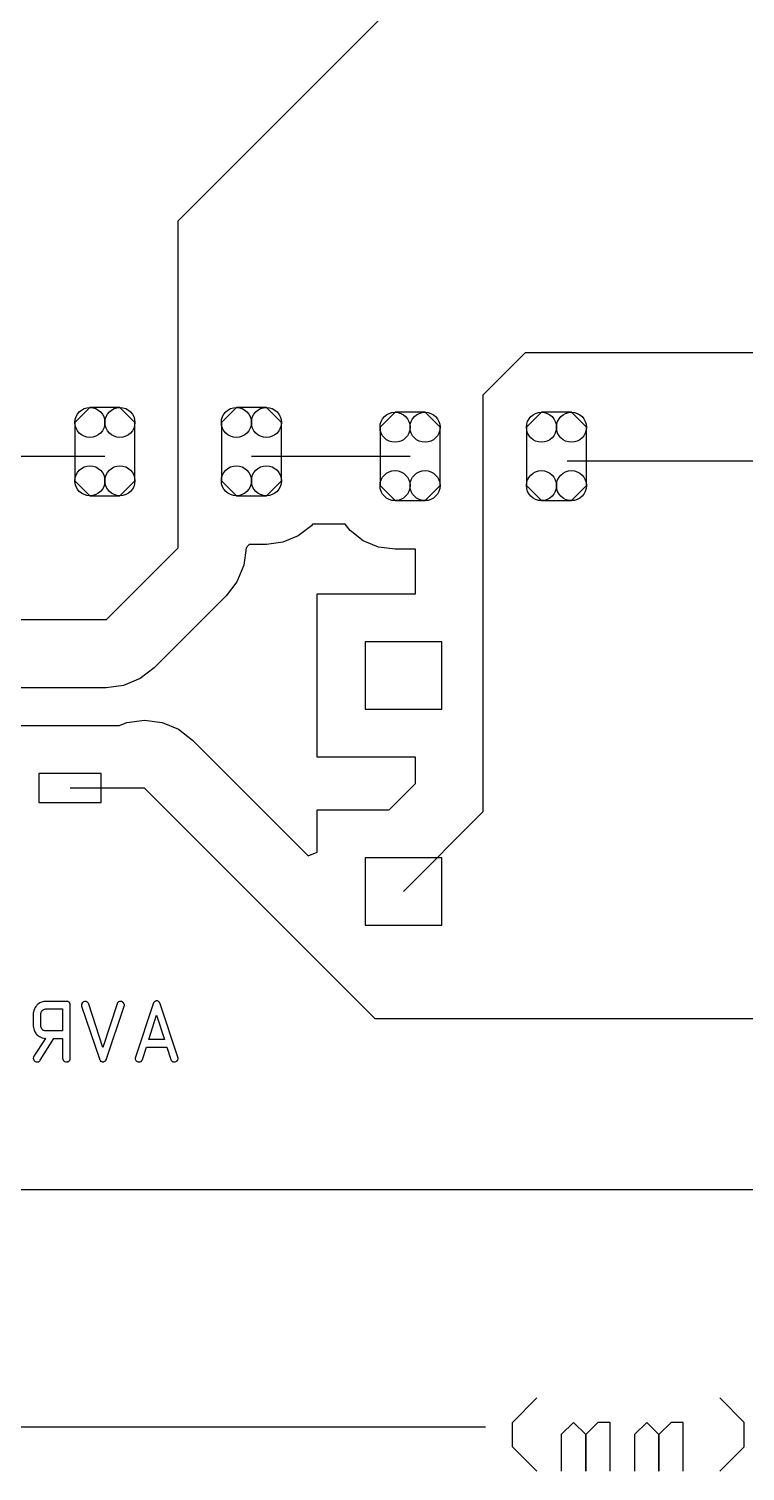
# Model space of a CAD drawing. Extents: x 0.13 to 3.85, y -0.33 to 2.33.
# Drawn here: x 1.577 to 2.164, y -0.333 to 0.848 of the extents above; entities that cross this region are included whole.
import ezdxf

# ---------------------------------------------------------------- set-up
doc = ezdxf.new("R2010")
doc.units = 0
doc.layers.get('0').update_dxf_attribs({"linetype": 'CONTINUOUS'})
doc.layers.add('film1', color=1, linetype='CONTINUOUS')

# ---------------------------------------------------------------- blocks, each defined once
blk = doc.blocks.new('D19')
blk.add_lwpolyline([(0.0123, 0.0362), (-0.0123, 0.0362), (-0.0246, 0.0239), (-0.0246, -0.0239), (-0.0123, -0.0362), (0.0123, -0.0362), (0.0246, -0.0239), (0.0246, 0.0239)], close=True)
for centre in [(-0.0123, 0.0239), (0.0123, 0.0239), (-0.0123, -0.0239), (0.0123, -0.0239)]:
    blk.add_circle(centre, 0.0123)
blk = doc.blocks.new('D24')
blk.add_lwpolyline([(-0.031496, -0.027559), (0.031496, -0.027559), (0.031496, 0.027559), (-0.031496, 0.027559)], close=True)
blk = doc.blocks.new('D20')
blk.add_lwpolyline([(-0.025591, -0.011811), (0.025591, -0.011811), (0.025591, 0.011811), (-0.025591, 0.011811)], close=True)

msp = doc.modelspace()

# ---------------------------------------------------------------- linework, layer by layer
at = {"layer": 'film1', "color": 1}
for points in [[(2.198564, 1.189918), (1.699748, 0.691102)], [(1.699748, 0.423386), (1.699748, 0.691102)], [(1.984, 0.583), (1.949748, 0.548748)], [(3.013, 0.583), (1.984, 0.583)], [(1.949748, 0.207243), (1.949748, 0.548748)], [(1.639748, 0.498189), (1.550142, 0.498189)], [(1.889747, 0.498189), (1.759748, 0.498189)], [(1.889748, 0.498188), (1.889747, 0.498189)], [(2.446597, 0.494252), (2.018646, 0.494252)], [(1.808905, 0.441355), (1.798111, 0.433072), (1.785541, 0.427866), (1.772051, 0.42609), (1.758046, 0.42609), (1.755342, 0.423386), (1.755342, 0.423386), (1.755342, 0.423386), (1.753447, 0.408997), (1.747894, 0.395589), (1.739059, 0.384075), (1.680004, 0.32502), (1.680004, 0.32502), (1.680004, 0.32502), (1.680003, 0.32502), (1.680003, 0.32502), (1.66849, 0.316185), (1.655082, 0.310631), (1.655082, 0.310631), (1.655082, 0.310631), (1.655082, 0.310631), (1.655082, 0.310631), (1.655081, 0.310631), (1.640693, 0.308737), (1.488658, 0.308737)], [(1.564081, 0.277717), (1.65172, 0.277717), (1.6578, 0.280236), (1.672188, 0.28213), (1.686577, 0.280235), (1.699985, 0.274682), (1.711499, 0.265847), (1.806254, 0.171092), (1.813529, 0.174105), (1.813529, 0.208819), (1.872703, 0.208819), (1.894154, 0.23027), (1.894154, 0.251733), (1.813529, 0.251733), (1.813529, 0.385591), (1.894154, 0.385591), (1.894154, 0.422152), (1.877445, 0.422152), (1.863956, 0.423928), (1.851385, 0.429134), (1.840591, 0.437417), (1.836618, 0.442595), (1.809857, 0.442595), (1.808905, 0.441355)], [(1.699748, 0.423386), (1.640693, 0.364331)], [(1.640693, 0.364331), (1.443842, 0.364331)], [(1.672188, 0.226536), (1.611166, 0.226536)], [(1.861165, 0.037559), (1.672188, 0.226536)], [(1.949748, 0.207243), (1.884395, 0.14189)], [(1.590655, 0.051654), (1.590262, 0.051654), (1.589802, 0.051588), (1.588818, 0.051326), (1.587638, 0.050998), (1.586391, 0.050473), (1.58521, 0.049686), (1.58462, 0.049227), (1.58403, 0.048702), (1.583964, 0.048636), (1.583898, 0.048571), (1.58357, 0.048177), (1.583046, 0.047521), (1.582521, 0.046668), (1.581996, 0.045619), (1.581471, 0.044372), (1.581143, 0.042929), (1.581012, 0.042208), (1.581012, 0.04142), (1.581012, 0.031777), (1.581012, 0.031712), (1.581012, 0.03158), (1.581012, 0.031384), (1.581078, 0.031056), (1.581078, 0.030728), (1.581143, 0.030268), (1.581406, 0.029284), (1.581734, 0.028104), (1.582258, 0.026857), (1.583046, 0.025611), (1.583505, 0.02502), (1.58403, 0.02443), (1.584095, 0.02443), (1.584161, 0.024299), (1.584358, 0.024168), (1.584554, 0.023971), (1.58521, 0.023446), (1.586063, 0.022921), (1.587178, 0.022396), (1.588425, 0.021872), (1.589802, 0.021544), (1.59059, 0.021478), (1.591377, 0.021412), (1.591114, 0.021412), (1.581406, 0.006784), (1.581274, 0.006324), (1.581012, 0.005209), (1.581012, 0.005144), (1.581012, 0.005012), (1.581078, 0.00475), (1.581143, 0.004488), (1.581406, 0.003766), (1.581602, 0.003372), (1.58193, 0.003044), (1.581996, 0.002979), (1.582127, 0.002913), (1.582324, 0.002782), (1.582586, 0.002585), (1.583308, 0.002257), (1.583767, 0.002192), (1.584226, 0.002126), (1.58462, 0.002126), (1.585014, 0.002192), (1.585538, 0.002323), (1.58567, 0.002388), (1.585932, 0.002651), (1.586326, 0.003044), (1.586785, 0.003569), (1.597937, 0.021412), (1.605087, 0.021412), (1.605087, 0.005209), (1.605087, 0.005144), (1.605087, 0.004947), (1.605153, 0.004684), (1.605218, 0.004422), (1.605415, 0.003635), (1.605678, 0.003307), (1.60594, 0.002979), (1.606006, 0.002913), (1.606137, 0.002848), (1.606334, 0.002716), (1.606596, 0.002585), (1.607318, 0.002257), (1.607777, 0.002192), (1.608236, 0.002126), (1.608433, 0.002126), (1.608695, 0.002192), (1.608958, 0.002257), (1.609679, 0.002454), (1.610073, 0.002651), (1.610466, 0.002913), (1.610532, 0.002979), (1.610598, 0.003044), (1.610729, 0.003241), (1.610926, 0.003504), (1.611122, 0.003832), (1.611254, 0.004225), (1.611319, 0.004684), (1.611385, 0.005209), (1.611385, 0.048636), (1.611385, 0.048702), (1.611385, 0.048768), (1.611319, 0.049096), (1.611188, 0.04962), (1.610991, 0.050211), (1.610598, 0.050736), (1.610073, 0.05126), (1.609286, 0.051588), (1.608761, 0.05172), (1.590918, 0.05172), (1.590655, 0.051654)], [(1.623258, 0.051654), (1.622996, 0.051654), (1.622274, 0.051392), (1.621881, 0.051195), (1.621487, 0.050932), (1.621422, 0.050867), (1.621356, 0.050801), (1.621159, 0.050604), (1.620962, 0.050342), (1.620634, 0.04962), (1.620569, 0.049161), (1.620503, 0.048702), (1.620634, 0.047718), (1.635198, 0.004684), (1.635198, 0.004619), (1.635263, 0.004553), (1.63546, 0.00416), (1.635788, 0.003569), (1.636247, 0.002913), (1.636313, 0.002848), (1.636641, 0.002716), (1.636838, 0.002585), (1.637166, 0.002454), (1.637559, 0.002323), (1.638018, 0.002126), (1.638084, 0.002126), (1.638346, 0.002192), (1.63874, 0.002257), (1.639134, 0.002454), (1.639658, 0.002782), (1.640118, 0.003176), (1.640642, 0.003832), (1.641036, 0.004684), (1.655599, 0.047718), (1.65573, 0.048636), (1.65573, 0.048702), (1.65573, 0.048833), (1.655665, 0.04903), (1.655599, 0.049292), (1.655337, 0.049948), (1.65514, 0.050276), (1.654812, 0.05067), (1.654746, 0.050736), (1.654615, 0.050867), (1.654484, 0.050998), (1.654222, 0.051195), (1.653566, 0.051588), (1.653172, 0.051654), (1.652713, 0.05172), (1.651794, 0.051654), (1.651007, 0.051457), (1.650942, 0.051457), (1.650876, 0.051326), (1.650548, 0.051064), (1.650089, 0.050473), (1.649892, 0.050145), (1.649695, 0.049686), (1.63815, 0.014), (1.626604, 0.04962), (1.626604, 0.049686), (1.626538, 0.049752), (1.626276, 0.050145), (1.625948, 0.050604), (1.625423, 0.051064), (1.625358, 0.051064), (1.625292, 0.051195), (1.624898, 0.051392), (1.624374, 0.051588), (1.623718, 0.05172), (1.623521, 0.05172), (1.623258, 0.051654)], [(1.681774, 0.052113), (1.68138, 0.052048), (1.680986, 0.051916), (1.680527, 0.051588), (1.680002, 0.051195), (1.679609, 0.05067), (1.679215, 0.049883), (1.664718, 0.006193), (1.664521, 0.005209), (1.664521, 0.005144), (1.664521, 0.005012), (1.664586, 0.00475), (1.664652, 0.004488), (1.664914, 0.003766), (1.665111, 0.003372), (1.665439, 0.003044), (1.665505, 0.002979), (1.665636, 0.002913), (1.665833, 0.002782), (1.666095, 0.002585), (1.666817, 0.002257), (1.667276, 0.002192), (1.667735, 0.002126), (1.667866, 0.002126), (1.668129, 0.002192), (1.668588, 0.002257), (1.669113, 0.002388), (1.669244, 0.002454), (1.669375, 0.002585), (1.669572, 0.002716), (1.669769, 0.002979), (1.670031, 0.003307), (1.670359, 0.0037), (1.670622, 0.004225), (1.673902, 0.014196), (1.690367, 0.014196), (1.693778, 0.004094), (1.693778, 0.004028), (1.693844, 0.003963), (1.693975, 0.003635), (1.694303, 0.003176), (1.694828, 0.002716), (1.694959, 0.002651), (1.695287, 0.002454), (1.695878, 0.002257), (1.696534, 0.002126), (1.69673, 0.002126), (1.696993, 0.002192), (1.697321, 0.002257), (1.698042, 0.00252), (1.69837, 0.002716), (1.698764, 0.002979), (1.69883, 0.003044), (1.698895, 0.00311), (1.699092, 0.003307), (1.699289, 0.003569), (1.699486, 0.003897), (1.699617, 0.004291), (1.699748, 0.00475), (1.699814, 0.005275), (1.699617, 0.006193), (1.684988, 0.049883), (1.684922, 0.050014), (1.684857, 0.050276), (1.684594, 0.050604), (1.684332, 0.051064), (1.683938, 0.051457), (1.683414, 0.051851), (1.682823, 0.052113), (1.682102, 0.052179), (1.682036, 0.052179), (1.681774, 0.052113)], [(1.591377, 0.045553), (1.605087, 0.045553), (1.605087, 0.027579), (1.591114, 0.027579), (1.590786, 0.027644), (1.590393, 0.02771), (1.589934, 0.027841), (1.589474, 0.028038), (1.58895, 0.0283), (1.58849, 0.028694), (1.588425, 0.02876), (1.588294, 0.028891), (1.588097, 0.029153), (1.587834, 0.029547), (1.587638, 0.02994), (1.587441, 0.030465), (1.58731, 0.031121), (1.587244, 0.031777), (1.587244, 0.04142), (1.587244, 0.041486), (1.587244, 0.041683), (1.58731, 0.042011), (1.587375, 0.042404), (1.587506, 0.042864), (1.587769, 0.043388), (1.588031, 0.043848), (1.588425, 0.044307), (1.58849, 0.044372), (1.588622, 0.044504), (1.588884, 0.0447), (1.589212, 0.044963), (1.589606, 0.04516), (1.59013, 0.045356), (1.590721, 0.045488), (1.591377, 0.045553)], [(1.682102, 0.040371), (1.68853, 0.020494), (1.675738, 0.020494), (1.682102, 0.040371)], [(2.439906, 0.037559), (1.861165, 0.037559)], [(3.849354, -0.102678), (0.66282, -0.102678)], [(1.973717, -0.29309), (1.99371, -0.273096)], [(2.163655, -0.29309), (2.143662, -0.273096)], [(1.973717, -0.313083), (1.973717, -0.29309)], [(2.0237, -0.29309), (2.013704, -0.303087)], [(2.033697, -0.303087), (2.0237, -0.29309)], [(2.043694, -0.29309), (2.033697, -0.303087)], [(2.053691, -0.29309), (2.043694, -0.29309)], [(2.053691, -0.333077), (2.053691, -0.29309)], [(2.083681, -0.29309), (2.073684, -0.303087)], [(2.093678, -0.303087), (2.083681, -0.29309)], [(2.103674, -0.29309), (2.093678, -0.303087)], [(2.113671, -0.29309), (2.103674, -0.29309)], [(2.113671, -0.333077), (2.113671, -0.29309)], [(2.163655, -0.313083), (2.163655, -0.29309)], [(1.951717, -0.297087), (0.676279, -0.297087)], [(2.013704, -0.303087), (2.013704, -0.333077)], [(2.033697, -0.333077), (2.033697, -0.303087)], [(2.033697, -0.303087), (2.033697, -0.333077)], [(2.073684, -0.303087), (2.073684, -0.333077)], [(2.093678, -0.333077), (2.093678, -0.303087)], [(2.093678, -0.303087), (2.093678, -0.333077)], [(1.99371, -0.333077), (1.973717, -0.313083)], [(2.143662, -0.333077), (2.163655, -0.313083)]]:
    msp.add_lwpolyline(points, dxfattribs=at)

# ---------------------------------------------------------------- block references
at = {"layer": 'film1'}
for name, p in [('D19', (1.639748, 0.502126)), ('D19', (1.759748, 0.502126)), ('D19', (1.889748, 0.498188)), ('D19', (2.009748, 0.498188)), ('D24', (1.884395, 0.318662)), ('D20', (1.611166, 0.226536)), ('D24', (1.884395, 0.14189))]:
    msp.add_blockref(name, p, dxfattribs=at)

doc.saveas('drawing.dxf')
